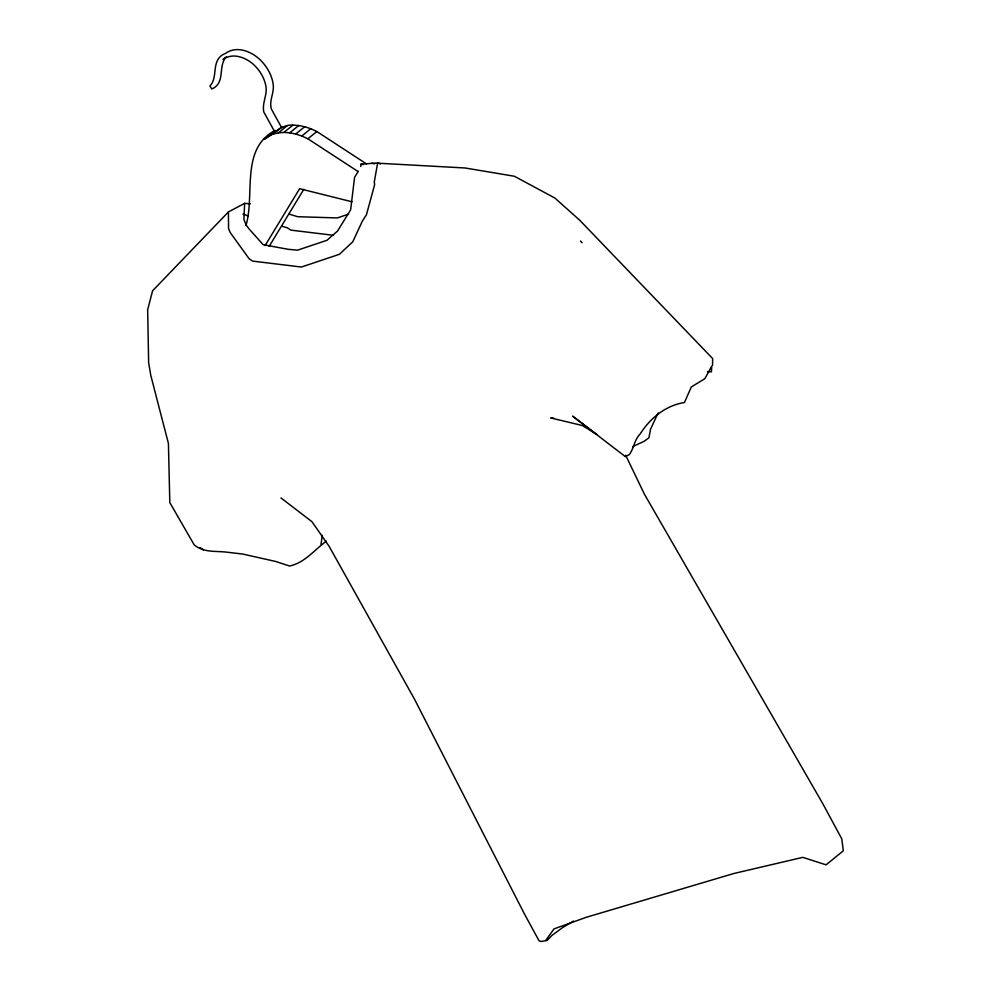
<?xml version="1.0" encoding="UTF-8"?>
<svg xmlns="http://www.w3.org/2000/svg" width="991" height="991" viewBox="0 0 991 991"><rect width="100%" height="100%" fill="white"/><g stroke="black" fill="none" stroke-linecap="round" stroke-linejoin="round"><path stroke-width="1.49" d="M712.529 365.382L712.653 358.569L579.71 220.213L554.91 198.076L514.428 176.262L465.175 167.987L379.119 163.267M250.389 203.836L244.641 203.366L243.91 219.37L246.028 224.87L248.791 228.611L263.16 244.69L288.195 249.311L297.585 250.153L326.968 240.293L337.535 231.052L350.628 209.869L354.605 177.228L358.383 171.245M360.761 166.5L360.972 164.196L377.67 162.92L380.457 163.911M321.01 544.245L322.298 535.289M377.67 162.92L374.288 181.886L374.598 184.797L366.459 214.75L362.322 221.179L352.796 241.754L339.442 254.278L301.425 267.037L252.606 261.104L249.187 258.837L230.135 232.402L228.562 228.587L228.413 211.938L244.641 203.366M246.028 225.304C255.145 194.174 240.07 148.638 275.275 130.354M658.135 412.925L650.542 429.202L648.894 437.849L643.902 441.416L632.568 446.681M265.068 245.595L299.641 188.699L351.991 201.78M269.218 246.264L303.791 189.368M225.539 57.738C218.07 67.041 225.514 83.281 211.801 88.967L209.943 85.994C218.887 76.654 210.03 59.423 225.564 53.365C237.357 44.806 253.436 52.189 262.12 61.826C268.078 68.404 272.414 76.641 273.318 85.536C273.974 93.699 268.945 100.797 271.385 109.097L281.382 127.195L272.401 134.466M228.413 211.938L152.577 290.834L147.659 309.787L148.638 362.57L150.743 375.217L168.42 443.435L169.82 502.61L194.174 544.839C203.787 553.052 216.112 550.699 227.608 552.26L242.721 554.056L275.894 561.513L289.57 566.022C305.154 562.653 314.246 549.844 326.46 541.136M269.515 135.333L273.157 131.766M553.721 418.214L550.723 417.942L582.46 425.548L596.879 434.504L572.6 416.133L625.247 456.541M226.419 56.735L223.049 59.46C233.715 51.693 248.258 58.358 256.124 67.078C261.488 73 265.39 80.42 266.207 88.434C266.567 96.523 262.07 103.696 263.792 111.995L274.705 131.778L270.221 135.42M265.031 138.963L275.151 130.75M264.188 139.037C274.098 134.689 281.085 124.098 292.878 125.151C301.264 125.213 309.427 127.74 316.835 131.53L366.596 163.973M273.169 134.132L278.36 132.868L287.328 125.597M278.36 132.868L283.909 132.422L292.878 125.151M283.909 132.422L289.731 132.806L298.7 125.535M289.731 132.806L295.727 134.008L304.695 126.737M295.727 134.008L301.809 136.015L310.778 128.743M301.809 136.015L307.867 138.802L316.835 131.53M573.492 921.06L562.355 927.787L551.863 935.479L547.292 940.298L545.744 940.447L553.981 928.914L586.387 917.257L733.885 873.492L802.797 857.351L826.06 864.833L843.341 850.823L841.743 838.795L822.815 803.726L644.398 494.162L625.693 455.278M625.197 456.578L629.335 454.596C634.017 448.229 634.302 439.781 640.223 433.872C650.17 418.252 665.58 405.43 684.447 402.544L691.297 386.973L704.824 378.698L711.761 366.113L711.427 371.798L707.463 371.699M281.382 127.195L282.138 126.86M274.705 131.778L276.885 130.824M348.535 214.167L337.349 217.933L297.672 216.707L289.335 214.167M546.115 940.657L541.173 941.45L539.092 940.868L524.586 914.259L414.411 699.027L329.136 546.326L311.992 521.724L280.973 497.928M333.558 235.313L290.834 230.123L287.415 227.856L281.593 226.121M242.931 214.143L248.345 215.939M360.972 164.196L363.09 164.617M371.885 163.218L374.697 163.874M307.867 138.802L357.627 171.245M200.145 547.614L203.428 549.869M580.453 240.999L582.089 242.758"/></g></svg>
